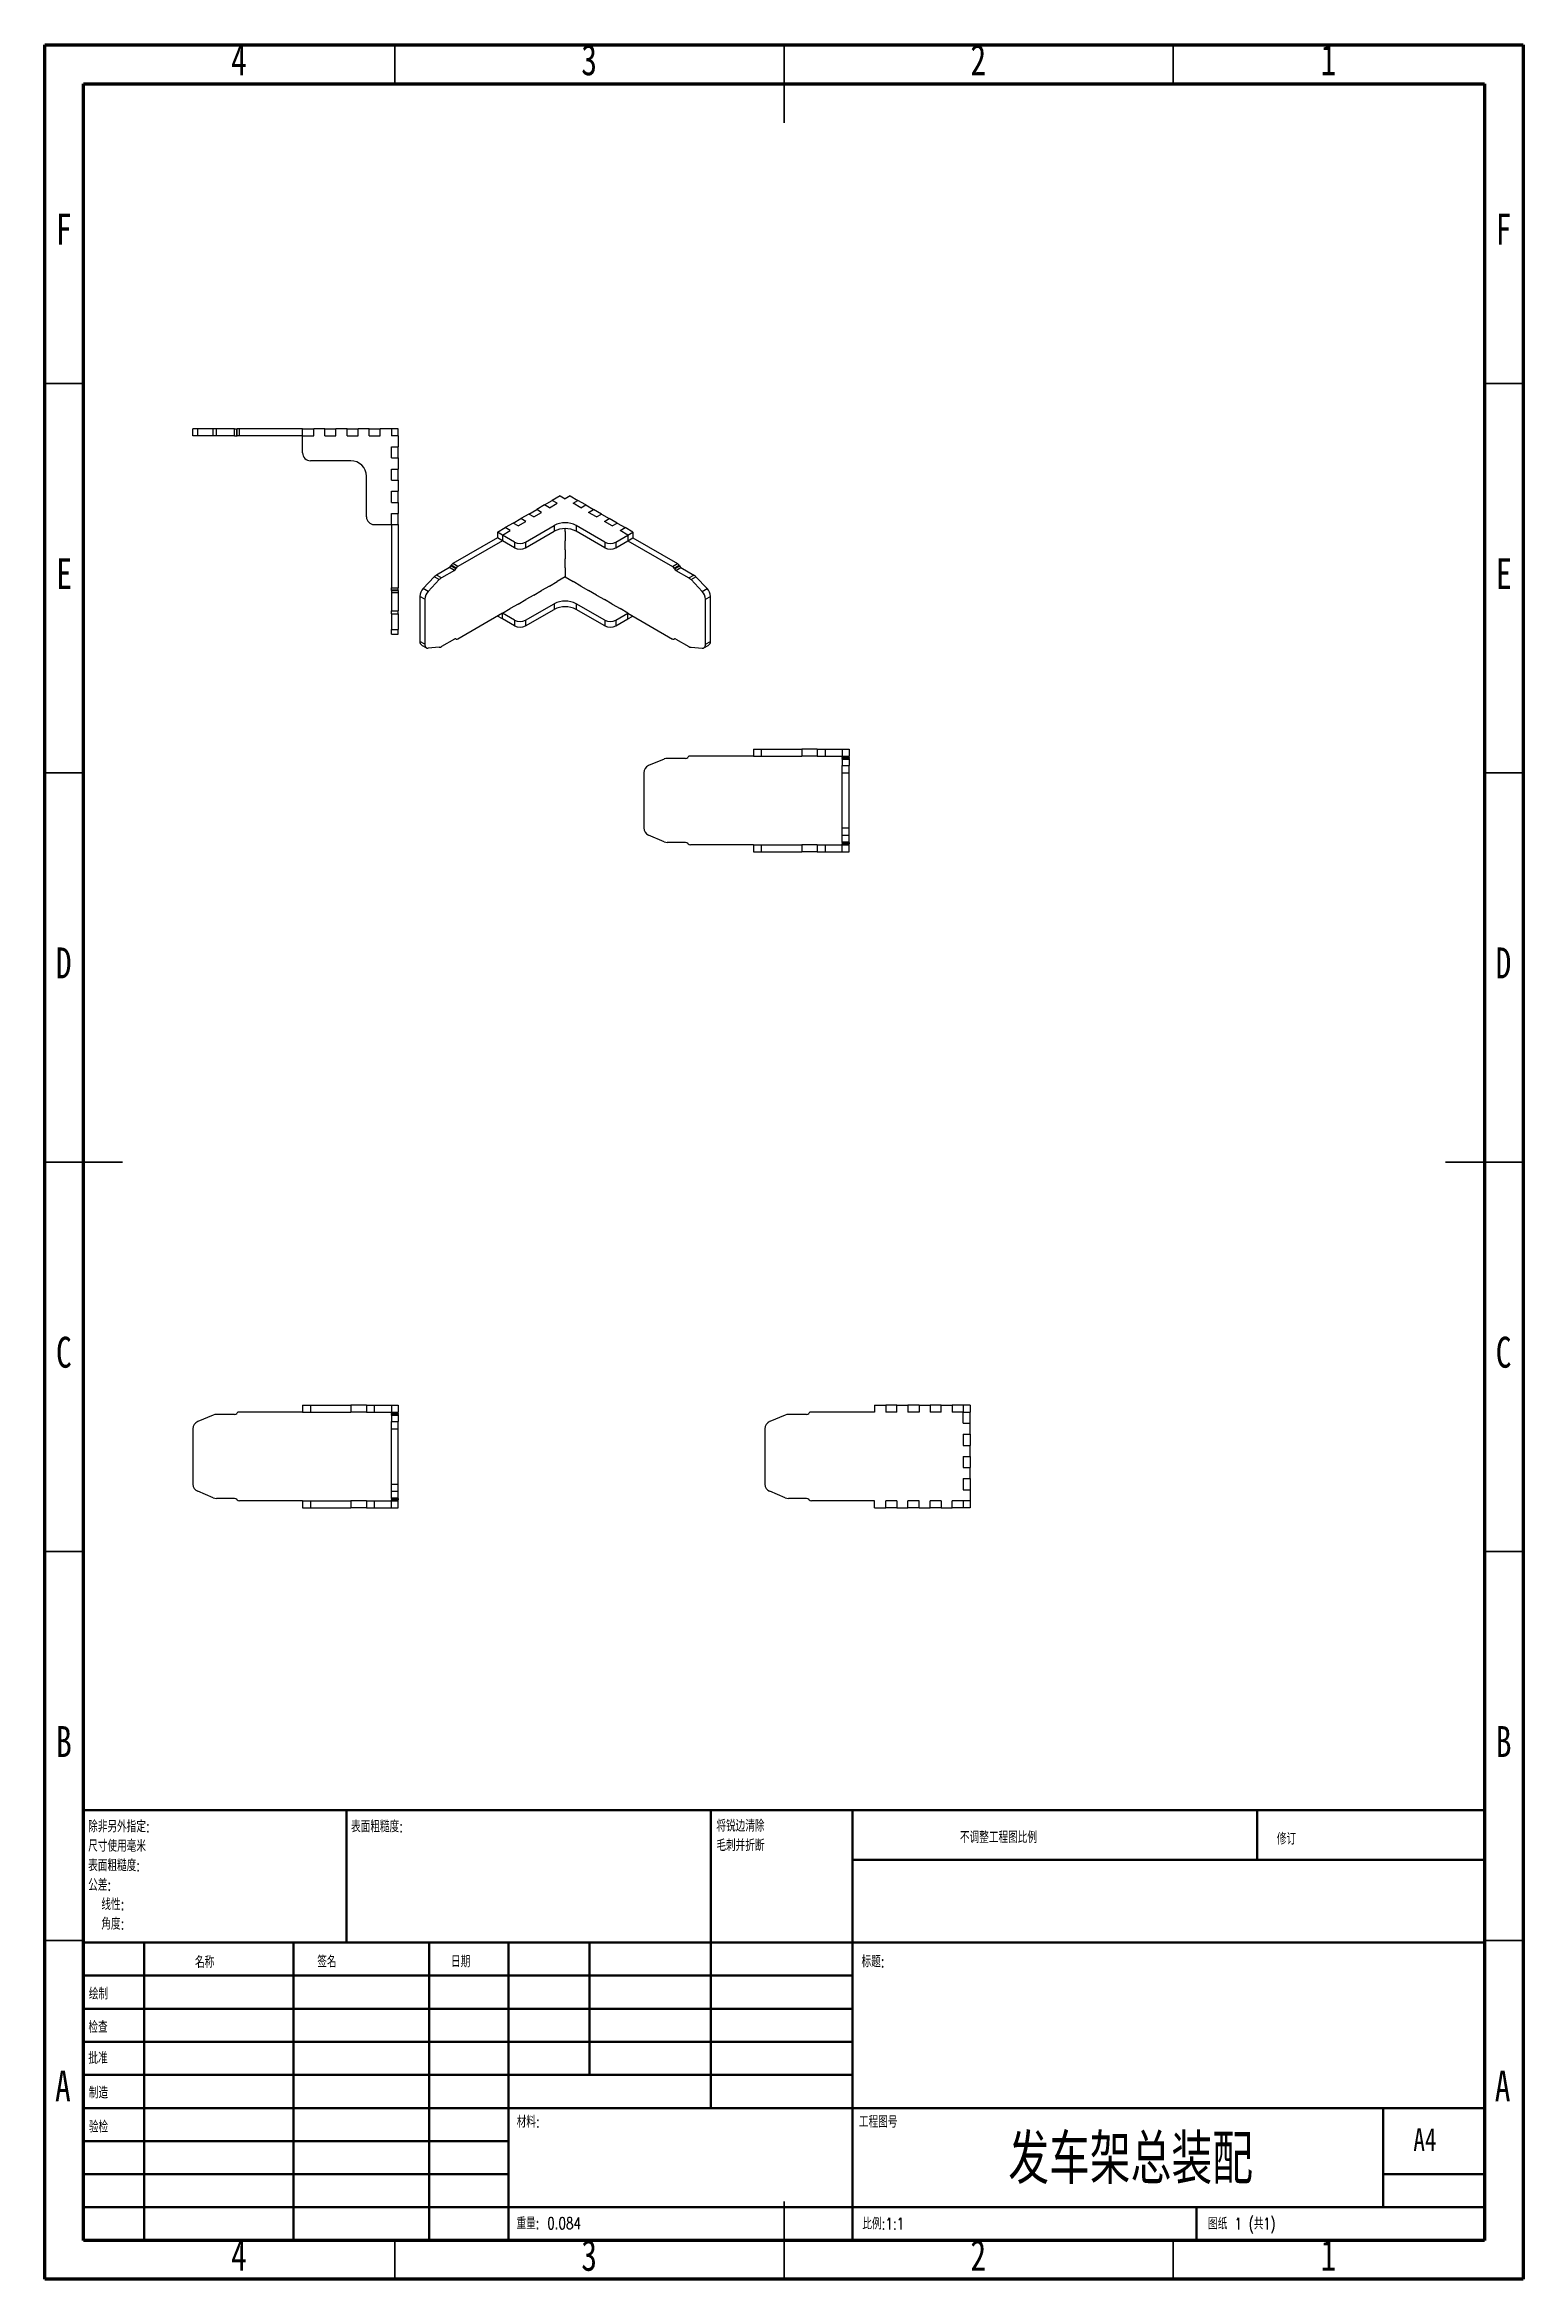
# Model space of a CAD drawing. Header units: millimetres. Extents: x 15 to 205, y 5 to 292.
import ezdxf

# ---------------------------------------------------------------- set-up
doc = ezdxf.new("R2010")
doc.units = ezdxf.units.MM
doc.styles.add('SLDTEXTSTYLE0', font='TXT', dxfattribs={"width": 0.75, "bigfont": 'bigfont'})
doc.styles.add('SLDTEXTSTYLE1', font='TXT', dxfattribs={"width": 0.694444, "bigfont": 'bigfont'})
doc.styles.add('SLDTEXTSTYLE2', font='TXT', dxfattribs={"width": 0.75})

# ---------------------------------------------------------------- blocks, each defined once
blk = doc.blocks.new('SW_NOTE_0')
at = {"color": 0, "linetype": 'Continuous', "lineweight": 0, "char_height": 1.5, "attachment_point": 1, "style": 'SLDTEXTSTYLE0'}
for s, insert in [('\\M+18F9C\\M+194F1另\\M+18A4F\\M+18E77\\M+192E8:', (0, 1.93)), ('\\M+18EDA\\M+190A1\\M+18E67\\M+19770\\M+19F7C\\M+195C4', (0, -0.57)), ('\\M+1955C\\M+196CA\\M+19165糙\\M+19378:', (0, -3.07)), ('\\M+18CF6\\M+18DB7:', (0, -5.57)), ('线\\M+190AB:', (1.69, -8.07)), ('\\M+18A70\\M+19378:', (1.69, -10.57))]:
    blk.add_mtext(s, dxfattribs=dict(at, insert=insert))
blk = doc.blocks.new('SW_NOTE_1')
at = {"color": 0, "linetype": 'Continuous', "lineweight": 0, "char_height": 1.5, "attachment_point": 1, "style": 'SLDTEXTSTYLE0'}
for s, insert in [('\\M+18FAB锐边\\M+190B4\\M+18F9C', (0, 1.93)), ('\\M+196D1\\M+18E68\\M+19BF3\\M+190DC\\M+19266', (0, -0.57))]:
    blk.add_mtext(s, dxfattribs=dict(at, insert=insert))

msp = doc.modelspace()

# ---------------------------------------------------------------- linework, layer by layer
at = {"color": 7, "linetype": 'Continuous', "lineweight": 70}
for p, q in [((15, 5), (15, 292)), ((15, 292), (205, 292)), ((205, 292), (205, 5)), ((20, 10), (20, 287)), ((20, 287), (200, 287)), ((200, 287), (200, 10)), ((200, 10), (20, 10)), ((205, 5), (15, 5))]:
    msp.add_line(p, q, dxfattribs=at)
at = {"color": 7, "linetype": 'Continuous', "lineweight": 35}
for p, q in [((60, 287), (60, 292)), ((110, 287), (110, 292)), ((110, 292), (110, 282)), ((160, 287), (160, 292)), ((20, 248.5), (15, 248.5)), ((200, 248.5), (205, 248.5)), ((20, 198.5), (15, 198.5)), ((200, 198.5), (205, 198.5)), ((20, 148.5), (15, 148.5)), ((15, 148.5), (25, 148.5)), ((205, 148.5), (195, 148.5)), ((200, 148.5), (205, 148.5)), ((20, 98.5), (15, 98.5)), ((200, 98.5), (205, 98.5)), ((20, 48.5), (15, 48.5)), ((200, 48.5), (205, 48.5)), ((110, 5), (110, 15)), ((60, 10), (60, 5)), ((110, 10), (110, 5)), ((160, 10), (160, 5))]:
    msp.add_line(p, q, dxfattribs=at)
at = {"color": 7, "linetype": 'Continuous', "lineweight": 25}
for p, q in [((34.05, 241.78), (34.05, 242.68)), ((34.66, 242.68), (34.05, 242.68)), ((34.66, 241.78), (34.05, 241.78)), ((34.66, 241.78), (34.66, 242.68)), ((36.67, 242.68), (34.66, 242.68)), ((36.67, 241.78), (34.66, 241.78)), ((36.67, 241.78), (36.67, 242.68)), ((37.06, 242.68), (36.67, 242.68)), ((37.06, 241.78), (36.67, 241.78)), ((37.06, 241.78), (37.06, 242.68)), ((39.4, 242.68), (37.06, 242.68)), ((39.4, 241.78), (37.06, 241.78)), ((39.4, 241.78), (39.4, 242.68)), ((39.4, 242.68), (39.69, 242.68)), ((39.4, 241.78), (39.69, 241.78)), ((39.69, 241.78), (39.69, 242.68)), ((39.69, 242.68), (39.75, 242.68)), ((39.69, 241.78), (39.75, 241.78)), ((39.75, 241.78), (39.75, 242.68)), ((40.03, 242.68), (39.75, 242.68)), ((40.03, 241.78), (39.75, 241.78)), ((40.03, 241.78), (40.03, 242.68)), ((48.14, 242.68), (40.03, 242.68)), ((48.14, 241.78), (40.03, 241.78)), ((48.14, 241.78), (48.14, 242.68)), ((48.14, 242.68), (49.57, 242.68)), ((48.14, 241.78), (49.57, 241.78)), ((48.14, 239.58), (48.14, 241.78)), ((49.57, 241.78), (49.57, 242.68)), ((50.99, 242.68), (49.57, 242.68)), ((50.99, 241.78), (50.99, 242.68)), ((50.99, 242.68), (52.42, 242.68)), ((50.99, 241.78), (52.42, 241.78)), ((52.42, 241.78), (52.42, 242.68)), ((53.85, 242.68), (52.42, 242.68)), ((53.85, 241.78), (53.85, 242.68)), ((53.85, 242.68), (55.27, 242.68)), ((53.85, 241.78), (55.27, 241.78)), ((55.27, 241.78), (55.27, 242.68)), ((56.7, 242.68), (55.27, 242.68)), ((56.7, 241.78), (56.7, 242.68)), ((56.7, 242.68), (58.12, 242.68)), ((56.7, 241.78), (58.12, 241.78)), ((58.12, 241.78), (58.12, 242.68)), ((59.55, 242.68), (58.12, 242.68)), ((60.44, 242.68), (59.55, 242.68)), ((59.55, 242.68), (59.55, 241.78)), ((60.44, 241.78), (59.55, 241.78)), ((60.44, 241.78), (60.44, 242.68)), ((60.44, 241.78), (60.44, 240.36)), ((49.14, 238.59), (54.34, 238.59)), ((59.55, 240.36), (60.44, 240.36)), ((59.55, 238.94), (59.55, 240.36)), ((59.55, 238.94), (60.44, 238.94)), ((60.44, 238.94), (60.44, 240.36)), ((60.44, 238.94), (60.44, 237.51)), ((56.34, 231.38), (56.34, 236.58)), ((59.55, 237.51), (60.44, 237.51)), ((59.55, 236.09), (59.55, 237.51)), ((59.55, 236.09), (60.44, 236.09)), ((60.44, 236.09), (60.44, 237.51)), ((60.44, 236.09), (60.44, 234.66)), ((59.55, 234.66), (60.44, 234.66)), ((59.55, 233.23), (59.55, 234.66)), ((59.55, 233.23), (60.44, 233.23)), ((60.44, 233.23), (60.44, 234.66)), ((60.44, 233.23), (60.44, 231.81)), ((79.23, 232.9), (78.22, 232.31)), ((79.23, 232.9), (80.23, 233.48)), ((79.86, 232.53), (79.23, 232.9)), ((79.86, 232.53), (80.87, 233.11)), ((81.24, 234.06), (80.23, 233.48)), ((80.87, 233.11), (80.23, 233.48)), ((81.24, 234.06), (81.88, 233.69)), ((82.51, 234.06), (81.88, 233.69)), ((82.51, 234.06), (83.52, 233.48)), ((82.89, 233.11), (83.52, 233.48)), ((83.89, 232.53), (82.89, 233.11)), ((84.53, 232.9), (83.52, 233.48)), ((83.89, 232.53), (84.53, 232.9)), ((84.53, 232.9), (85.54, 232.31)), ((57.34, 230.39), (59.55, 230.39)), ((59.55, 231.81), (60.44, 231.81)), ((59.55, 230.39), (59.55, 231.81)), ((59.55, 230.39), (60.44, 230.39)), ((59.55, 230.39), (59.55, 222.27)), ((60.44, 230.39), (60.44, 231.81)), ((60.44, 230.39), (60.44, 222.27)), ((73.18, 229.41), (74.19, 229.99)), ((73.82, 229.04), (74.82, 229.62)), ((75.2, 230.57), (74.19, 229.99)), ((74.82, 229.62), (74.19, 229.99)), ((75.2, 230.57), (76.2, 231.15)), ((75.83, 230.2), (75.2, 230.57)), ((75.83, 230.2), (76.84, 230.78)), ((77.21, 231.73), (76.2, 231.15)), ((76.84, 230.78), (76.2, 231.15)), ((76.79, 228.14), (80.46, 230.26)), ((77.21, 231.73), (78.22, 232.31)), ((77.85, 231.36), (77.21, 231.73)), ((77.85, 231.36), (78.86, 231.95)), ((78.86, 231.95), (78.22, 232.31)), ((80.46, 230.26), (80.46, 229.53)), ((81.88, 229.47), (81.88, 229.87)), ((86.97, 228.14), (83.29, 230.26)), ((83.29, 230.26), (83.29, 229.53)), ((84.9, 231.95), (85.54, 232.31)), ((85.91, 231.36), (84.9, 231.95)), ((86.55, 231.73), (85.54, 232.31)), ((85.91, 231.36), (86.55, 231.73)), ((86.55, 231.73), (87.55, 231.15)), ((86.92, 230.78), (87.55, 231.15)), ((87.92, 230.2), (86.92, 230.78)), ((88.56, 230.57), (87.55, 231.15)), ((87.92, 230.2), (88.56, 230.57)), ((88.56, 230.57), (89.57, 229.99)), ((88.93, 229.62), (89.57, 229.99)), ((89.94, 229.04), (88.93, 229.62)), ((90.58, 229.41), (89.57, 229.99)), ((73.18, 228.67), (67.45, 225.36)), ((73.82, 228.3), (68.08, 224.99)), ((73.82, 229.04), (73.18, 229.41)), ((73.18, 229.41), (73.18, 228.67)), ((73.82, 228.3), (73.18, 228.67)), ((73.82, 229.04), (73.82, 228.3)), ((75.37, 228.14), (73.82, 229.04)), ((75.37, 227.4), (73.82, 228.3)), ((75.37, 228.14), (75.37, 227.4)), ((76.79, 227.4), (80.46, 229.53)), ((76.79, 228.14), (76.79, 227.4)), ((81.88, 229.47), (81.88, 228.3)), ((81.88, 227.14), (81.88, 228.3)), ((81.88, 227.14), (81.88, 225.98)), ((86.97, 227.4), (83.29, 229.53)), ((86.97, 228.14), (86.97, 227.4)), ((88.38, 228.14), (89.94, 229.04)), ((88.38, 227.4), (89.94, 228.3)), ((88.38, 228.14), (88.38, 227.4)), ((89.94, 229.04), (90.58, 229.41)), ((89.94, 229.04), (89.94, 228.3)), ((89.94, 228.3), (90.58, 228.67)), ((89.94, 228.3), (95.67, 224.99)), ((90.58, 229.41), (90.58, 228.67)), ((90.58, 228.67), (96.31, 225.36)), ((67, 224.86), (65.34, 223.9)), ((65.98, 223.53), (65.34, 223.9)), ((67.64, 224.49), (65.98, 223.53)), ((67.64, 224.49), (67, 224.86)), ((67.2, 225.07), (67.25, 225.15)), ((67.84, 224.7), (67.2, 225.07)), ((67.88, 224.78), (67.25, 225.15)), ((68.08, 224.99), (67.45, 225.36)), ((67.84, 224.7), (67.88, 224.78)), ((81.88, 224.81), (81.88, 225.98)), ((81.88, 224.81), (81.88, 223.65)), ((95.67, 224.99), (96.31, 225.36)), ((95.87, 224.78), (96.51, 225.15)), ((95.92, 224.7), (95.87, 224.78)), ((95.92, 224.7), (96.56, 225.07)), ((96.12, 224.49), (96.76, 224.86)), ((96.12, 224.49), (97.78, 223.53)), ((96.56, 225.07), (96.51, 225.15)), ((96.76, 224.86), (98.41, 223.9)), ((97.78, 223.53), (98.41, 223.9)), ((59.55, 222.27), (60.44, 222.27)), ((59.55, 221.99), (59.55, 222.27)), ((59.55, 221.99), (60.44, 221.99)), ((59.55, 221.93), (59.55, 221.99)), ((59.55, 221.93), (60.44, 221.93)), ((59.55, 221.93), (59.55, 221.64)), ((59.55, 221.64), (60.44, 221.64)), ((59.55, 221.64), (59.55, 219.3)), ((60.44, 221.99), (60.44, 222.27)), ((60.44, 221.93), (60.44, 221.99)), ((60.44, 221.93), (60.44, 221.64)), ((60.44, 221.64), (60.44, 219.3)), ((63.85, 220.79), (63.22, 221.16)), ((63.22, 221.16), (63.22, 215.37)), ((65.06, 223.67), (63.65, 222.16)), ((64.28, 221.79), (63.65, 222.16)), ((65.7, 223.31), (64.28, 221.79)), ((65.7, 223.31), (65.06, 223.67)), ((77.85, 221.32), (76.84, 220.74)), ((77.85, 221.32), (78.86, 221.9)), ((79.86, 222.48), (78.86, 221.9)), ((79.86, 222.48), (80.87, 223.07)), ((81.88, 223.65), (80.87, 223.07)), ((81.88, 223.65), (82.89, 223.07)), ((83.89, 222.48), (82.89, 223.07)), ((83.89, 222.48), (84.9, 221.9)), ((85.91, 221.32), (84.9, 221.9)), ((85.91, 221.32), (86.92, 220.74)), ((98.06, 223.31), (98.69, 223.67)), ((98.06, 223.31), (99.47, 221.79)), ((98.69, 223.67), (100.11, 222.16)), ((99.47, 221.79), (100.11, 222.16)), ((99.9, 220.79), (100.54, 221.16)), ((100.54, 215.37), (100.54, 221.16)), ((59.55, 219.3), (60.44, 219.3)), ((59.55, 218.91), (59.55, 219.3)), ((59.55, 218.91), (60.44, 218.91)), ((59.55, 218.91), (59.55, 216.9)), ((60.44, 218.91), (60.44, 219.3)), ((60.44, 218.91), (60.44, 216.9)), ((63.85, 220.79), (63.85, 215)), ((73.82, 218.99), (68.08, 215.68)), ((73.82, 218.26), (73.18, 218.63)), ((73.18, 218.63), (73.18, 218.63)), ((73.82, 218.99), (74.82, 219.58)), ((73.82, 218.26), (73.82, 218.99)), ((75.37, 218.1), (73.82, 218.99)), ((75.37, 217.36), (73.82, 218.26)), ((75.83, 220.16), (74.82, 219.58)), ((75.83, 220.16), (76.84, 220.74)), ((76.79, 218.1), (80.46, 220.22)), ((76.79, 217.36), (80.46, 219.48)), ((80.46, 220.22), (80.46, 219.48)), ((86.97, 218.1), (83.29, 220.22)), ((83.29, 220.22), (83.29, 219.48)), ((86.97, 217.36), (83.29, 219.48)), ((87.92, 220.16), (86.92, 220.74)), ((87.92, 220.16), (88.93, 219.58)), ((88.38, 218.1), (89.94, 218.99)), ((88.38, 217.36), (89.94, 218.26)), ((89.94, 218.99), (88.93, 219.58)), ((89.94, 218.99), (95.67, 215.68)), ((89.94, 218.26), (89.94, 218.99)), ((89.94, 218.26), (90.58, 218.63)), ((90.58, 218.63), (90.58, 218.63)), ((99.9, 215), (99.9, 220.79)), ((59.55, 216.9), (60.44, 216.9)), ((59.55, 216.3), (59.55, 216.9)), ((59.55, 216.3), (60.44, 216.3)), ((60.44, 216.3), (60.44, 216.9)), ((63.85, 215), (63.22, 215.37)), ((67.64, 215.67), (65.98, 214.71)), ((67.88, 215.66), (67.83, 215.69)), ((67.84, 215.69), (67.88, 215.66)), ((75.37, 218.1), (75.37, 217.36)), ((76.79, 218.1), (76.79, 217.36)), ((86.97, 218.1), (86.97, 217.36)), ((88.38, 218.1), (88.38, 217.36)), ((95.92, 215.69), (95.87, 215.66)), ((95.87, 215.66), (95.92, 215.69)), ((96.12, 215.67), (97.78, 214.71)), ((99.9, 215), (100.54, 215.37)), ((63.42, 214.91), (64.06, 214.54)), ((65.7, 214.62), (64.28, 214.5)), ((98.06, 214.62), (99.47, 214.5)), ((99.7, 214.54), (100.33, 214.91)), ((106.08, 201.55), (106.08, 200.65)), ((106.08, 201.55), (107.08, 201.55)), ((107.08, 201.55), (107.08, 200.65)), ((107.08, 201.55), (112.28, 201.55)), ((112.28, 201.55), (112.28, 200.65)), ((114.28, 201.55), (112.28, 201.55)), ((114.28, 201.55), (114.28, 200.65)), ((114.28, 201.55), (115.28, 201.55)), ((115.28, 201.55), (115.28, 200.65)), ((115.28, 201.55), (117.48, 201.55)), ((117.48, 201.55), (118.38, 201.55)), ((117.48, 201.55), (117.48, 200.65)), ((118.38, 201.55), (118.38, 200.65)), ((91.99, 198.5), (91.99, 191.41)), ((94.61, 200.27), (92.6, 199.42)), ((97.34, 200.35), (95, 200.35)), ((97.63, 200.47), (97.69, 200.54)), ((106.08, 200.65), (97.97, 200.65)), ((106.08, 200.65), (107.08, 200.65)), ((107.08, 200.65), (112.28, 200.65)), ((114.28, 200.65), (112.28, 200.65)), ((114.28, 200.65), (115.28, 200.65)), ((115.28, 200.65), (117.48, 200.65)), ((117.48, 200.65), (118.38, 200.65)), ((117.48, 200.54), (117.48, 200.65)), ((117.48, 200.54), (118.38, 200.54)), ((117.48, 200.47), (117.48, 200.54)), ((117.48, 200.47), (118.38, 200.47)), ((117.48, 200.47), (117.48, 200.35)), ((117.48, 200.35), (118.38, 200.35)), ((117.48, 200.27), (117.48, 200.35)), ((117.48, 200.27), (118.38, 200.27)), ((117.48, 200.27), (117.48, 199.42)), ((117.48, 198.5), (117.48, 199.42)), ((117.48, 199.42), (118.38, 199.42)), ((117.48, 198.5), (118.38, 198.5)), ((117.48, 191.41), (117.48, 198.5)), ((118.38, 200.54), (118.38, 200.65)), ((118.38, 200.47), (118.38, 200.54)), ((118.38, 200.47), (118.38, 200.35)), ((118.38, 200.27), (118.38, 200.35)), ((118.38, 200.27), (118.38, 199.42)), ((118.38, 198.5), (118.38, 199.42)), ((118.38, 191.41), (118.38, 198.5)), ((94.61, 189.63), (92.6, 190.49)), ((97.34, 189.55), (95, 189.55)), ((97.63, 189.44), (97.69, 189.37)), ((117.48, 191.41), (118.38, 191.41)), ((117.48, 190.49), (117.48, 191.41)), ((117.48, 190.49), (118.38, 190.49)), ((117.48, 189.63), (117.48, 190.49)), ((117.48, 189.63), (118.38, 189.63)), ((117.48, 189.55), (117.48, 189.63)), ((117.48, 189.55), (118.38, 189.55)), ((117.48, 189.55), (117.48, 189.44)), ((117.48, 189.44), (118.38, 189.44)), ((117.48, 189.44), (117.48, 189.37)), ((118.38, 190.49), (118.38, 191.41)), ((118.38, 189.63), (118.38, 190.49)), ((118.38, 189.55), (118.38, 189.63)), ((118.38, 189.55), (118.38, 189.44)), ((118.38, 189.44), (118.38, 189.37)), ((106.08, 189.25), (97.97, 189.25)), ((106.08, 189.25), (106.08, 188.35)), ((106.08, 189.25), (107.08, 189.25)), ((106.08, 188.35), (107.08, 188.35)), ((107.08, 189.25), (107.08, 188.35)), ((107.08, 189.25), (112.28, 189.25)), ((107.08, 188.35), (112.28, 188.35)), ((112.28, 189.25), (112.28, 188.35)), ((114.28, 189.25), (112.28, 189.25)), ((114.28, 188.35), (112.28, 188.35)), ((114.28, 189.25), (114.28, 188.35)), ((114.28, 189.25), (115.28, 189.25)), ((114.28, 188.35), (115.28, 188.35)), ((115.28, 189.25), (115.28, 188.35)), ((115.28, 189.25), (117.48, 189.25)), ((115.28, 188.35), (117.48, 188.35)), ((117.48, 189.37), (118.38, 189.37)), ((117.48, 189.25), (117.48, 189.37)), ((117.48, 189.25), (118.38, 189.25)), ((117.48, 188.35), (117.48, 189.25)), ((117.48, 188.35), (118.38, 188.35)), ((118.38, 189.25), (118.38, 189.37)), ((118.38, 188.35), (118.38, 189.25)), ((36.67, 116.01), (34.66, 115.16)), ((39.4, 116.09), (37.06, 116.09)), ((39.69, 116.21), (39.75, 116.27)), ((48.14, 116.39), (40.03, 116.39)), ((48.14, 117.29), (48.14, 116.39)), ((48.14, 117.29), (49.14, 117.29)), ((48.14, 116.39), (49.14, 116.39)), ((49.14, 117.29), (49.14, 116.39)), ((49.14, 117.29), (54.34, 117.29)), ((49.14, 116.39), (54.34, 116.39)), ((54.34, 117.29), (54.34, 116.39)), ((56.34, 117.29), (54.34, 117.29)), ((56.34, 116.39), (54.34, 116.39)), ((56.34, 117.29), (56.34, 116.39)), ((56.34, 117.29), (57.34, 117.29)), ((56.34, 116.39), (57.34, 116.39)), ((57.34, 117.29), (57.34, 116.39)), ((57.34, 117.29), (59.55, 117.29)), ((57.34, 116.39), (59.55, 116.39)), ((59.55, 117.29), (60.44, 117.29)), ((59.55, 117.29), (59.55, 116.39)), ((59.55, 116.39), (60.44, 116.39)), ((59.55, 116.27), (59.55, 116.39)), ((59.55, 116.27), (60.44, 116.27)), ((59.55, 116.21), (59.55, 116.27)), ((59.55, 116.21), (60.44, 116.21)), ((59.55, 116.21), (59.55, 116.09)), ((59.55, 116.09), (60.44, 116.09)), ((59.55, 116.01), (59.55, 116.09)), ((59.55, 116.01), (60.44, 116.01)), ((59.55, 116.01), (59.55, 115.16)), ((59.55, 114.24), (59.55, 115.16)), ((59.55, 115.16), (60.44, 115.16)), ((60.44, 117.29), (60.44, 116.39)), ((60.44, 116.27), (60.44, 116.39)), ((60.44, 116.21), (60.44, 116.27)), ((60.44, 116.21), (60.44, 116.09)), ((60.44, 116.01), (60.44, 116.09)), ((60.44, 116.01), (60.44, 115.16)), ((60.44, 114.24), (60.44, 115.16)), ((110.17, 116.01), (108.16, 115.16)), ((112.9, 116.09), (110.56, 116.09)), ((113.19, 116.21), (113.25, 116.27)), ((121.65, 116.39), (113.53, 116.39)), ((121.65, 117.29), (121.65, 116.39)), ((121.65, 117.29), (123.07, 117.29)), ((123.07, 117.29), (123.07, 116.39)), ((124.49, 117.29), (123.07, 117.29)), ((124.49, 116.39), (123.07, 116.39)), ((124.49, 116.39), (124.49, 117.29)), ((124.49, 117.29), (125.92, 117.29)), ((125.92, 117.29), (125.92, 116.39)), ((127.35, 117.29), (125.92, 117.29)), ((127.35, 116.39), (125.92, 116.39)), ((127.35, 117.29), (127.35, 116.39)), ((127.35, 117.29), (128.77, 117.29)), ((128.77, 117.29), (128.77, 116.39)), ((130.2, 117.29), (128.77, 117.29)), ((130.2, 116.39), (128.77, 116.39)), ((130.2, 116.39), (130.2, 117.29)), ((130.2, 117.29), (131.62, 117.29)), ((131.62, 117.29), (131.62, 116.39)), ((133.04, 117.29), (131.62, 117.29)), ((133.04, 116.39), (131.62, 116.39)), ((133.04, 117.29), (133.04, 116.39)), ((133.94, 117.29), (133.04, 117.29)), ((133.04, 116.39), (133.94, 116.39)), ((133.04, 114.97), (133.04, 116.39)), ((133.04, 114.97), (133.94, 114.97)), ((133.94, 117.29), (133.94, 116.39)), ((133.94, 114.97), (133.94, 116.39)), ((133.94, 113.54), (133.94, 114.97)), ((34.05, 114.24), (34.05, 107.14)), ((59.55, 114.24), (60.44, 114.24)), ((59.55, 107.14), (59.55, 114.24)), ((60.44, 107.14), (60.44, 114.24)), ((107.56, 107.14), (107.56, 114.24)), ((133.04, 113.54), (133.94, 113.54)), ((133.04, 113.54), (133.04, 112.11)), ((133.04, 112.11), (133.94, 112.11)), ((133.94, 113.54), (133.94, 112.11)), ((133.94, 110.69), (133.94, 112.11)), ((133.04, 110.69), (133.94, 110.69)), ((133.04, 110.69), (133.04, 109.27)), ((133.04, 109.27), (133.94, 109.27)), ((133.94, 110.69), (133.94, 109.27)), ((133.94, 107.84), (133.94, 109.27)), ((36.67, 105.37), (34.66, 106.22)), ((59.55, 107.14), (60.44, 107.14)), ((59.55, 106.22), (59.55, 107.14)), ((59.55, 106.22), (60.44, 106.22)), ((59.55, 105.37), (59.55, 106.22)), ((60.44, 106.22), (60.44, 107.14)), ((60.44, 105.37), (60.44, 106.22)), ((110.17, 105.37), (108.16, 106.22)), ((133.04, 107.84), (133.94, 107.84)), ((133.04, 107.84), (133.04, 106.42)), ((133.04, 106.42), (133.94, 106.42)), ((133.94, 107.84), (133.94, 106.42)), ((133.94, 106.42), (133.94, 104.99)), ((39.4, 105.29), (37.06, 105.29)), ((39.69, 105.17), (39.75, 105.11)), ((48.14, 104.99), (40.03, 104.99)), ((48.14, 104.99), (48.14, 104.09)), ((48.14, 104.99), (49.14, 104.99)), ((48.14, 104.09), (49.14, 104.09)), ((49.14, 104.99), (49.14, 104.09)), ((49.14, 104.99), (54.34, 104.99)), ((49.14, 104.09), (54.34, 104.09)), ((54.34, 104.99), (54.34, 104.09)), ((56.34, 104.99), (54.34, 104.99)), ((56.34, 104.09), (54.34, 104.09)), ((56.34, 104.99), (56.34, 104.09)), ((56.34, 104.99), (57.34, 104.99)), ((56.34, 104.09), (57.34, 104.09)), ((57.34, 104.99), (57.34, 104.09)), ((57.34, 104.99), (59.55, 104.99)), ((57.34, 104.09), (59.55, 104.09)), ((59.55, 105.37), (60.44, 105.37)), ((59.55, 105.29), (59.55, 105.37)), ((59.55, 105.29), (60.44, 105.29)), ((59.55, 105.29), (59.55, 105.17)), ((59.55, 105.17), (60.44, 105.17)), ((59.55, 105.17), (59.55, 105.11)), ((59.55, 105.11), (60.44, 105.11)), ((59.55, 104.99), (59.55, 105.11)), ((59.55, 104.99), (60.44, 104.99)), ((59.55, 104.09), (59.55, 104.99)), ((59.55, 104.09), (60.44, 104.09)), ((60.44, 105.29), (60.44, 105.37)), ((60.44, 105.29), (60.44, 105.17)), ((60.44, 105.17), (60.44, 105.11)), ((60.44, 104.99), (60.44, 105.11)), ((60.44, 104.09), (60.44, 104.99)), ((112.9, 105.29), (110.56, 105.29)), ((113.19, 105.17), (113.25, 105.11)), ((121.65, 104.99), (113.53, 104.99)), ((121.65, 104.09), (121.65, 104.99)), ((121.65, 104.09), (123.07, 104.09)), ((124.49, 104.99), (123.07, 104.99)), ((123.07, 104.09), (123.07, 104.99)), ((124.49, 104.09), (123.07, 104.09)), ((124.49, 104.99), (124.49, 104.09)), ((124.49, 104.09), (125.92, 104.09)), ((127.35, 104.99), (125.92, 104.99)), ((125.92, 104.09), (125.92, 104.99)), ((127.35, 104.09), (125.92, 104.09)), ((127.35, 104.09), (127.35, 104.99)), ((127.35, 104.09), (128.77, 104.09)), ((130.2, 104.99), (128.77, 104.99)), ((128.77, 104.09), (128.77, 104.99)), ((130.2, 104.09), (128.77, 104.09)), ((130.2, 104.99), (130.2, 104.09)), ((130.2, 104.09), (131.62, 104.09)), ((133.94, 104.99), (131.62, 104.99)), ((131.62, 104.09), (131.62, 104.99)), ((133.04, 104.99), (131.62, 104.99)), ((133.04, 104.09), (131.62, 104.09)), ((133.04, 104.99), (133.04, 104.09)), ((133.94, 104.09), (133.04, 104.09)), ((133.94, 104.99), (133.94, 104.09))]:
    msp.add_line(p, q, dxfattribs=at)
at = {"color": 7, "linetype": 'Continuous', "lineweight": 50}
for p, q in [((20, 65.25), (200, 65.25)), ((20, 65.25), (20, 10)), ((53.8, 48.25), (53.8, 65.25)), ((100.6, 65.25), (100.6, 27)), ((118.8, 65.25), (118.8, 10)), ((170.8, 58.88), (170.8, 65.25)), ((200, 58.88), (118.8, 58.88)), ((200, 48.25), (20, 48.25)), ((27.8, 48.25), (27.8, 10)), ((46.99, 48.25), (46.99, 10)), ((64.4, 48.25), (64.4, 10)), ((74.6, 10), (74.6, 48.25)), ((85, 31.25), (85, 48.25)), ((118.8, 44), (20, 44)), ((118.8, 39.75), (20, 39.75)), ((118.8, 35.5), (20, 35.5)), ((118.8, 31.25), (20, 31.25)), ((74.6, 27), (20, 27)), ((74.6, 27), (200, 27)), ((187, 14.25), (187, 27)), ((74.6, 22.75), (20, 22.75)), ((74.6, 18.5), (20, 18.5)), ((200, 18.5), (187, 18.5)), ((20, 14.25), (200, 14.25)), ((163, 10), (163, 14.25))]:
    msp.add_line(p, q, dxfattribs=at)
at = {"color": 7, "linetype": 'Continuous', "lineweight": 25, "flags": 128}
for points in [[(63.85, 215), (63.86, 214.89), (63.88, 214.78), (63.92, 214.69), (63.97, 214.62), (64.03, 214.56), (64.11, 214.52), (64.19, 214.5), (64.28, 214.5)], [(99.47, 214.5), (99.56, 214.5), (99.65, 214.52), (99.72, 214.56), (99.79, 214.62), (99.84, 214.69), (99.87, 214.78), (99.9, 214.89), (99.9, 215)]]:
    msp.add_lwpolyline(points, dxfattribs=at)
at = {"color": 7, "linetype": 'Continuous', "lineweight": 25}
for centre, radius, start, end in [((49.14, 239.58), 1, 180, 270), ((54.34, 236.58), 2, 0, 90), ((57.34, 231.38), 1, 180, 270), ((81.88, 227.56), 3.05, 62.391, 117.609), ((81.88, 226.82), 3.05, 62.391, 117.609), ((76.08, 229.5), 1.54, 242.6097, 297.3903), ((76.08, 228.77), 1.54, 242.6097, 297.3903), ((87.68, 229.5), 1.54, 242.6097, 297.3904), ((87.68, 228.77), 1.54, 242.6097, 297.3904), ((65.97, 222.85), 1.22, 120.7253, 137.4943), ((66.69, 225.35), 0.577, 301.9547, 331.1443), ((67.75, 224.87), 0.577, 121.9547, 151.1443), ((67.33, 224.98), 0.577, 301.9547, 331.1443), ((68.39, 224.5), 0.577, 121.9547, 151.1443), ((95.37, 224.5), 0.577, 28.8558, 58.0454), ((96.43, 224.98), 0.577, 208.8556, 238.0452), ((96.01, 224.87), 0.577, 28.8558, 58.0454), ((97.06, 225.35), 0.577, 208.8556, 238.0452), ((97.79, 222.85), 1.22, 42.5057, 59.2747), ((64.77, 221.08), 1.56, 136.2784, 177.1625), ((65.41, 220.72), 1.56, 136.2784, 177.1625), ((66.6, 222.48), 1.22, 120.7253, 137.4943), ((97.15, 222.48), 1.22, 42.5057, 59.2747), ((98.35, 220.72), 1.56, 2.8374, 43.7217), ((98.98, 221.08), 1.56, 2.8374, 43.7217), ((81.88, 217.51), 3.05, 62.391, 117.609), ((81.88, 216.78), 3.05, 62.391, 117.609), ((63.71, 215.32), 0.497, 173.9522, 234.7357), ((67.75, 215.51), 0.201, 65.6863, 125.618), ((67.97, 215.85), 0.201, 245.6863, 305.618), ((76.08, 219.46), 1.54, 242.6097, 297.3903), ((76.08, 218.73), 1.54, 242.6097, 297.3903), ((87.68, 219.46), 1.54, 242.6097, 297.3904), ((87.68, 218.73), 1.54, 242.6097, 297.3904), ((95.79, 215.85), 0.201, 234.3819, 294.3135), ((96, 215.51), 0.201, 54.382, 114.314), ((100.05, 215.32), 0.497, 305.2638, 6.0484), ((65.63, 215.29), 0.679, 276.4117, 301.31), ((98.13, 215.29), 0.679, 238.69, 263.5883), ((92.99, 198.5), 1, 113.0699, 180), ((95, 199.35), 1, 90, 113.0699), ((97.34, 200.75), 0.4, 270, 315), ((97.97, 200.25), 0.4, 90, 135), ((92.99, 191.41), 1, 180, 246.9301), ((95, 190.55), 1, 246.9301, 270), ((97.34, 189.15), 0.4, 45, 90), ((97.97, 189.65), 0.4, 225, 270), ((35.05, 114.24), 1, 113.0699, 180), ((37.06, 115.09), 1, 90, 113.0699), ((39.4, 116.49), 0.4, 270, 315), ((40.03, 115.99), 0.4, 90, 135), ((108.55, 114.24), 1, 113.0699, 180), ((110.56, 115.09), 1, 90, 113.0699), ((112.9, 116.49), 0.4, 270, 315), ((113.53, 115.99), 0.4, 90, 135), ((35.05, 107.14), 1, 180, 246.9301), ((108.55, 107.14), 1, 180, 246.9301), ((37.06, 106.29), 1, 246.9301, 270), ((39.4, 104.89), 0.4, 45, 90), ((40.03, 105.39), 0.4, 225, 270), ((110.56, 106.29), 1, 246.9301, 270), ((112.9, 104.89), 0.4, 45, 90), ((113.53, 105.39), 0.4, 225, 270)]:
    msp.add_arc(centre, radius, start, end, dxfattribs=at)

# ---------------------------------------------------------------- block references
at = {"color": 7, "linetype": 'Continuous', "lineweight": 0}
for name, p in [('SW_NOTE_0', (20.59, 61.99)), ('SW_NOTE_1', (101.31, 62.07))]:
    msp.add_blockref(name, p, dxfattribs=at)

# ---------------------------------------------------------------- texts
for s, insert, char_height, attachment_point, style in [('4', (39.96, 292.06), 3.97, 2, 'SLDTEXTSTYLE2'), ('3', (84.96, 292.06), 3.97, 2, 'SLDTEXTSTYLE2'), ('2', (134.96, 292.06), 3.97, 2, 'SLDTEXTSTYLE2'), ('1', (179.96, 292.06), 3.97, 2, 'SLDTEXTSTYLE2'), ('F', (17.46, 270.31), 3.97, 2, 'SLDTEXTSTYLE2'), ('F', (202.46, 270.31), 3.97, 2, 'SLDTEXTSTYLE2'), ('E', (17.51, 226.06), 3.97, 2, 'SLDTEXTSTYLE2'), ('E', (202.51, 226.06), 3.97, 2, 'SLDTEXTSTYLE2'), ('D', (17.45, 176.06), 3.97, 2, 'SLDTEXTSTYLE2'), ('D', (202.45, 176.06), 3.97, 2, 'SLDTEXTSTYLE2'), ('C', (17.46, 126.06), 3.97, 2, 'SLDTEXTSTYLE2'), ('C', (202.46, 126.06), 3.97, 2, 'SLDTEXTSTYLE2'), ('B', (17.47, 76.06), 3.97, 2, 'SLDTEXTSTYLE2'), ('B', (202.47, 76.06), 3.97, 2, 'SLDTEXTSTYLE2'), ('\\M+1955C\\M+196CA\\M+19165糙\\M+19378:', (54.37, 63.92), 1.5, 1, 'SLDTEXTSTYLE0'), ('\\M+19573调\\M+190AE\\M+18D48\\M+192F6图\\M+194E4\\M+197E1', (132.61, 62.53), 1.5, 1, 'SLDTEXTSTYLE0'), ('\\M+18F43订', (173.33, 62.33), 1.5, 1, 'SLDTEXTSTYLE0'), ('\\M+196BC\\M+18FCC', (34.32, 46.5), 1.5, 1, 'SLDTEXTSTYLE0'), ('签\\M+196BC', (50.03, 46.56), 1.5, 1, 'SLDTEXTSTYLE0'), ('\\M+193FA\\M+18AFA', (67.21, 46.58), 1.5, 1, 'SLDTEXTSTYLE0'), ('标题:', (119.96, 46.58), 1.5, 1, 'SLDTEXTSTYLE0'), ('绘\\M+190A7', (20.68, 42.43), 1.5, 1, 'SLDTEXTSTYLE0'), ('检查', (20.62, 38.15), 1.5, 1, 'SLDTEXTSTYLE0'), ('A', (17.34, 31.81), 3.97, 2, 'SLDTEXTSTYLE2'), ('\\M+194E1\\M+18F79', (20.62, 34.18), 1.5, 1, 'SLDTEXTSTYLE0'), ('A', (202.34, 31.81), 3.97, 2, 'SLDTEXTSTYLE2'), ('\\M+190A7\\M+191A2', (20.68, 29.73), 1.5, 1, 'SLDTEXTSTYLE0'), ('\\M+18DDE\\M+197BF:', (75.65, 25.99), 1.5, 1, 'SLDTEXTSTYLE0'), ('\\M+18D48\\M+192F6图\\M+18D86', (119.63, 25.99), 1.5, 1, 'SLDTEXTSTYLE0'), ('验检', (20.68, 25.35), 1.5, 1, 'SLDTEXTSTYLE0'), ('发车\\M+189CB总\\M+19195\\M+1947A', (154.54, 23.61), 6.35, 2, 'SLDTEXTSTYLE0'), ('A4', (190.87, 24.41), 2.91, 1, 'SLDTEXTSTYLE2'), ('\\M+18F64\\M+197CA: 0.084', (75.62, 12.95), 1.4986, 1, 'SLDTEXTSTYLE0'), ('\\M+194E4\\M+197E1:1:1', (120.07, 12.9), 1.5, 1, 'SLDTEXTSTYLE0'), ('图纸 1 (\\M+18BA41)', (164.48, 12.9), 1.5, 1, 'SLDTEXTSTYLE1'), ('4', (39.96, 10.06), 3.97, 2, 'SLDTEXTSTYLE2'), ('3', (84.96, 10.06), 3.97, 2, 'SLDTEXTSTYLE2'), ('2', (134.96, 10.06), 3.97, 2, 'SLDTEXTSTYLE2'), ('1', (179.96, 10.06), 3.97, 2, 'SLDTEXTSTYLE2')]:
    msp.add_mtext(s, dxfattribs=dict(at, insert=insert, char_height=char_height, attachment_point=attachment_point, style=style))

doc.saveas('drawing.dxf')
